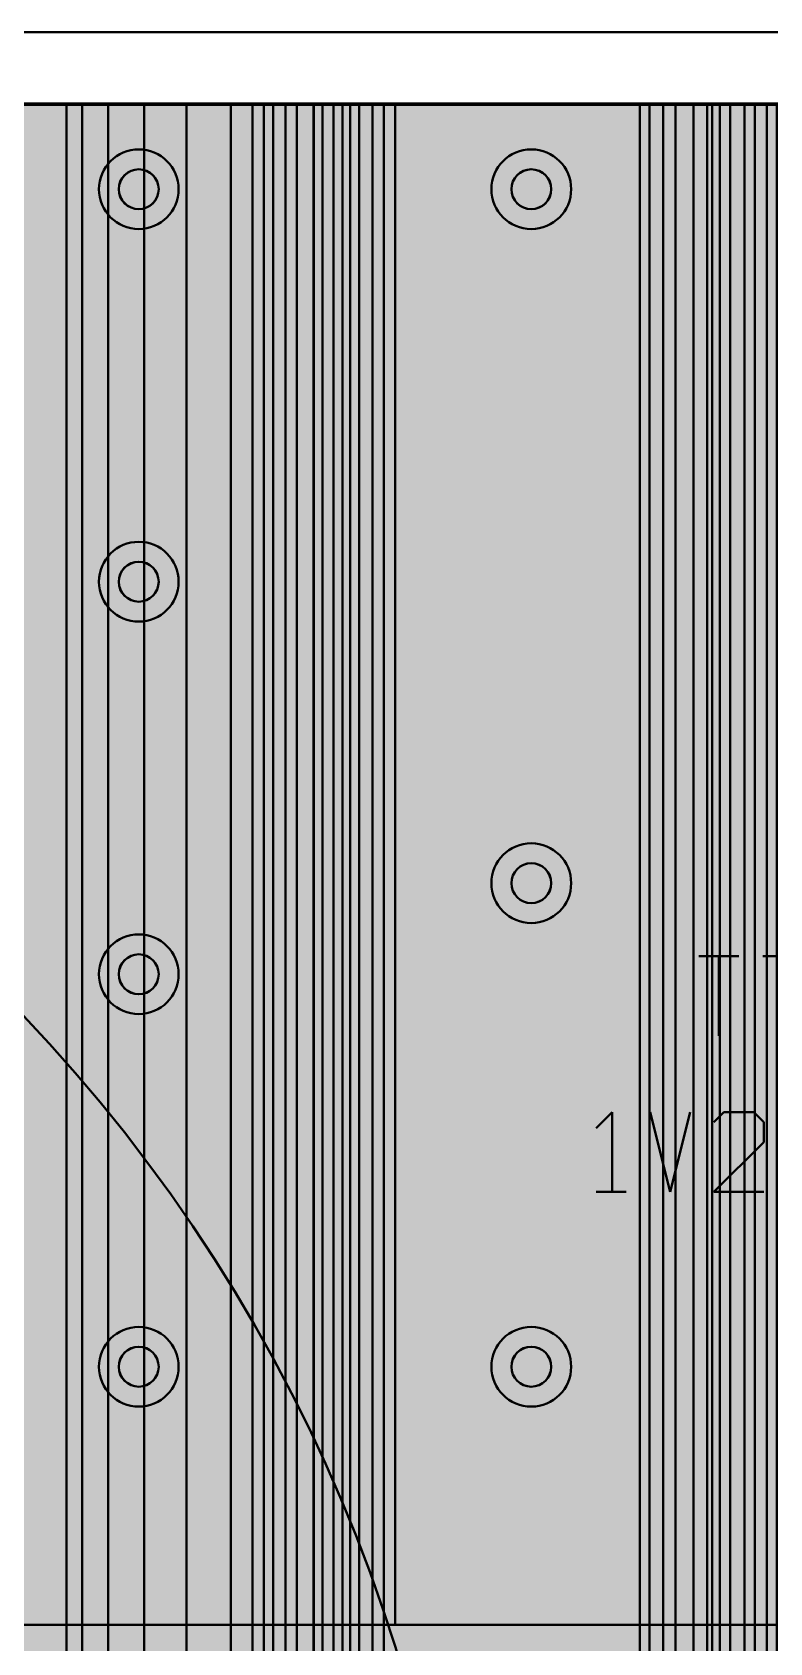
# Model space of a CAD drawing. Header units: millimetres. Extents: x 2 to 110, y 3 to 56.
# Drawn here: x 40.75 to 50.14, y 35.38 to 55.9 of the extents above; entities that cross this region are included whole.
import ezdxf

# ---------------------------------------------------------------- set-up
doc = ezdxf.new("R2010")
doc.units = ezdxf.units.MM
for name, color, linetype in [('bottom_copper', 7, 'Continuous'), ('bottom_silk', 7, 'Continuous'), ('drill_plated', 7, 'Continuous'), ('outline', 7, 'Continuous'), ('top_copper', 7, 'Continuous'), ('top_silk', 7, 'Continuous')]:
    doc.layers.add(name, color=color, linetype=linetype)

# ---------------------------------------------------------------- blocks, each defined once
blk = doc.blocks.new('Block35035')
at = {"layer": 'bottom_copper', "lineweight": 40}
for points in [[(0, 17.27), (-0.131, 17.28), (-0.133, 17.28), (-0.133, 44.748), (0, 44.748), (0, 17.27)], [(0.184, 17.23), (0.028, 17.268), (0, 17.27), (0, 44.748), (0.184, 44.748), (0.184, 17.23)], [(0.313, 17.177), (0.184, 17.23), (0.184, 44.748), (0.313, 44.748), (0.313, 17.177)], [(0.468, 17.085), (0.332, 17.169), (0.313, 17.177), (0.313, 44.748), (0.468, 44.748), (0.468, 17.085)], [(0.596, 16.974), (0.59, 16.982), (0.468, 17.085), (0.468, 44.748), (0.596, 44.748), (0.596, 16.974)]]:
    blk.add_hatch(color=7, dxfattribs=at).paths.add_polyline_path(points, flags=0)
at = {"layer": 'bottom_copper', "color": 7, "lineweight": 40}
for points in [[(0, 17.27), (-0.131, 17.28), (-0.133, 17.28), (-0.133, 44.748), (0, 44.748), (0, 17.27)], [(0.184, 17.23), (0.028, 17.268), (0, 17.27), (0, 44.748), (0.184, 44.748), (0.184, 17.23)], [(0.313, 17.177), (0.184, 17.23), (0.184, 44.748), (0.313, 44.748), (0.313, 17.177)], [(0.468, 17.085), (0.332, 17.169), (0.313, 17.177), (0.313, 44.748), (0.468, 44.748), (0.468, 17.085)], [(0.596, 16.974), (0.59, 16.982), (0.468, 17.085), (0.468, 44.748), (0.596, 44.748), (0.596, 16.974)]]:
    blk.add_lwpolyline(points, close=True, dxfattribs=at)
blk = doc.blocks.new('Block35695')
at = {"layer": 'bottom_copper', "lineweight": 40}
for points in [[(0, 26.767), (-0.11, 26.896), (-0.11, 51.435), (0, 51.435), (0, 26.767)], [(0.137, 26.548), (0.011, 26.753), (0, 26.767), (0, 51.435), (0.137, 51.435), (0.137, 26.548)], [(0.254, 26.283), (0.16, 26.511), (0.137, 26.548), (0.137, 51.435), (0.254, 51.435), (0.254, 26.283)], [(0.351, 25.69), (0.335, 25.973), (0.268, 26.249), (0.254, 26.283), (0.254, 51.435), (0.351, 51.435), (0.351, 25.69)], [(0.467, 14.498), (0.365, 14.561), (0.351, 14.567), (0.351, 51.435), (0.467, 51.435), (0.467, 14.498)], [(0.636, 14.329), (0.558, 14.421), (0.467, 14.498), (0.467, 51.435), (0.636, 51.435), (0.636, 14.329)], [(0.78, 13.88), (0.773, 14), (0.745, 14.116), (0.699, 14.227), (0.636, 14.329), (0.636, 51.435), (0.78, 51.435), (0.78, 13.88)], [(4.041, 0), (0.78, 0), (0.78, 51.435), (4.041, 51.435), (4.041, 0)], [(4.163, 23.429), (4.152, 23.411), (4.091, 23.263), (4.053, 23.107), (4.041, 22.948), (4.041, 51.435), (4.163, 51.435), (4.163, 23.429)], [(4.339, 23.669), (4.235, 23.547), (4.163, 23.429), (4.163, 51.435), (4.339, 51.435), (4.339, 23.669)], [(4.497, 23.795), (4.461, 23.773), (4.339, 23.669), (4.339, 51.435), (4.497, 51.435), (4.497, 23.795)], [(4.724, 23.909), (4.597, 23.856), (4.497, 23.795), (4.497, 51.435), (4.724, 51.435), (4.724, 23.909)], [(4.9, 23.955), (4.745, 23.917), (4.724, 23.909), (4.724, 51.435), (4.9, 51.435), (4.9, 23.955)], [(4.963, 23.96), (4.9, 23.955), (4.9, 51.435), (4.963, 51.435), (4.963, 23.96)], [(5.058, 23.967), (4.963, 23.96), (4.963, 51.435), (5.058, 51.435), (5.058, 23.967)]]:
    blk.add_hatch(color=7, dxfattribs=at).paths.add_polyline_path(points, flags=0)
at = {"layer": 'bottom_copper', "color": 7, "lineweight": 40}
for points in [[(0, 26.767), (-0.11, 26.896), (-0.11, 51.435), (0, 51.435), (0, 26.767)], [(0.137, 26.548), (0.011, 26.753), (0, 26.767), (0, 51.435), (0.137, 51.435), (0.137, 26.548)], [(0.254, 26.283), (0.16, 26.511), (0.137, 26.548), (0.137, 51.435), (0.254, 51.435), (0.254, 26.283)], [(0.351, 25.69), (0.335, 25.973), (0.268, 26.249), (0.254, 26.283), (0.254, 51.435), (0.351, 51.435), (0.351, 25.69)], [(0.467, 14.498), (0.365, 14.561), (0.351, 14.567), (0.351, 51.435), (0.467, 51.435), (0.467, 14.498)], [(0.636, 14.329), (0.558, 14.421), (0.467, 14.498), (0.467, 51.435), (0.636, 51.435), (0.636, 14.329)], [(0.78, 13.88), (0.773, 14), (0.745, 14.116), (0.699, 14.227), (0.636, 14.329), (0.636, 51.435), (0.78, 51.435), (0.78, 13.88)], [(4.041, 0), (0.78, 0), (0.78, 51.435), (4.041, 51.435), (4.041, 0)], [(4.163, 23.429), (4.152, 23.411), (4.091, 23.263), (4.053, 23.107), (4.041, 22.948), (4.041, 51.435), (4.163, 51.435), (4.163, 23.429)], [(4.339, 23.669), (4.235, 23.547), (4.163, 23.429), (4.163, 51.435), (4.339, 51.435), (4.339, 23.669)], [(4.497, 23.795), (4.461, 23.773), (4.339, 23.669), (4.339, 51.435), (4.497, 51.435), (4.497, 23.795)], [(4.724, 23.909), (4.597, 23.856), (4.497, 23.795), (4.497, 51.435), (4.724, 51.435), (4.724, 23.909)], [(4.9, 23.955), (4.745, 23.917), (4.724, 23.909), (4.724, 51.435), (4.9, 51.435), (4.9, 23.955)], [(4.963, 23.96), (4.9, 23.955), (4.9, 51.435), (4.963, 51.435), (4.963, 23.96)], [(5.058, 23.967), (4.963, 23.96), (4.963, 51.435), (5.058, 51.435), (5.058, 23.967)]]:
    blk.add_lwpolyline(points, close=True, dxfattribs=at)
blk = doc.blocks.new('Block36320')
at = {"layer": 'bottom_copper', "lineweight": 40}
for points in [[(2.862, 0), (1.985, 0), (1.985, 51.435), (2.862, 51.435), (2.862, 0)], [(3.059, 26.511), (2.95, 26.249), (2.884, 25.973), (2.862, 25.69), (2.862, 51.435), (3.059, 51.435), (3.059, 26.511)], [(3.392, 26.969), (3.207, 26.753), (3.059, 26.511), (3.059, 51.435), (3.392, 51.435), (3.392, 26.969)], [(3.849, 27.302), (3.607, 27.154), (3.392, 26.969), (3.392, 51.435), (3.849, 51.435), (3.849, 27.302)], [(4.388, 27.477), (4.112, 27.41), (3.849, 27.302), (3.849, 51.435), (4.388, 51.435), (4.388, 27.477)], [(4.954, 27.477), (4.671, 27.499), (4.388, 27.477), (4.388, 51.435), (4.954, 51.435), (4.954, 27.477)], [(5.23, 27.41), (4.954, 27.477), (4.954, 51.435), (5.23, 51.435), (5.23, 27.41)], [(5.376, 27.35), (5.23, 27.41), (5.23, 51.435), (5.376, 51.435), (5.376, 27.35)], [(5.492, 27.302), (5.376, 27.35), (5.376, 51.435), (5.492, 51.435), (5.492, 27.302)], [(5.65, 27.205), (5.492, 27.302), (5.492, 51.435), (5.65, 51.435), (5.65, 27.205)], [(5.794, 27.102), (5.734, 27.154), (5.65, 27.205), (5.65, 51.435), (5.794, 51.435), (5.794, 27.102)], [(6.006, 26.903), (5.95, 26.969), (5.794, 27.102), (5.794, 51.435), (6.006, 51.435), (6.006, 26.903)], [(6.012, 26.896), (6.006, 26.903), (6.006, 51.435), (6.012, 51.435), (6.012, 26.896)]]:
    blk.add_hatch(color=7, dxfattribs=at).paths.add_polyline_path(points, flags=0)
at = {"layer": 'bottom_copper', "color": 7, "lineweight": 40}
for points in [[(2.862, 0), (1.985, 0), (1.985, 51.435), (2.862, 51.435), (2.862, 0)], [(3.059, 26.511), (2.95, 26.249), (2.884, 25.973), (2.862, 25.69), (2.862, 51.435), (3.059, 51.435), (3.059, 26.511)], [(3.392, 26.969), (3.207, 26.753), (3.059, 26.511), (3.059, 51.435), (3.392, 51.435), (3.392, 26.969)], [(3.849, 27.302), (3.607, 27.154), (3.392, 26.969), (3.392, 51.435), (3.849, 51.435), (3.849, 27.302)], [(4.388, 27.477), (4.112, 27.41), (3.849, 27.302), (3.849, 51.435), (4.388, 51.435), (4.388, 27.477)], [(4.954, 27.477), (4.671, 27.499), (4.388, 27.477), (4.388, 51.435), (4.954, 51.435), (4.954, 27.477)], [(5.23, 27.41), (4.954, 27.477), (4.954, 51.435), (5.23, 51.435), (5.23, 27.41)], [(5.376, 27.35), (5.23, 27.41), (5.23, 51.435), (5.376, 51.435), (5.376, 27.35)], [(5.492, 27.302), (5.376, 27.35), (5.376, 51.435), (5.492, 51.435), (5.492, 27.302)], [(5.65, 27.205), (5.492, 27.302), (5.492, 51.435), (5.65, 51.435), (5.65, 27.205)], [(5.794, 27.102), (5.734, 27.154), (5.65, 27.205), (5.65, 51.435), (5.794, 51.435), (5.794, 27.102)], [(6.006, 26.903), (5.95, 26.969), (5.794, 27.102), (5.794, 51.435), (6.006, 51.435), (6.006, 26.903)], [(6.012, 26.896), (6.006, 26.903), (6.006, 51.435), (6.012, 51.435), (6.012, 26.896)]]:
    blk.add_lwpolyline(points, close=True, dxfattribs=at)
blk = doc.blocks.new('Block54361')
at = {"layer": 'top_copper', "lineweight": 40}
for points in [[(4.736, 4.634), (4.678, 4.62), (4.622, 4.597), (4.571, 4.566), (4.526, 4.527), (4.516, 4.516), (0.636, 0.636), (0.636, 3.398), (3.033, 3.398), (3.048, 3.397), (3.107, 3.401), (3.166, 3.415), (3.221, 3.438), (3.272, 3.47), (3.318, 3.509), (3.328, 3.52), (4.445, 4.638), (4.781, 4.638), (4.736, 4.634)], [(0, 3.058), (-0.118, 3.067), (-0.12, 3.067), (-0.12, 3.398), (0, 3.398), (0, 3.058)], [(0.225, 2.985), (0.115, 3.03), (0, 3.058), (0, 3.398), (0.225, 3.398), (0.225, 2.985)], [(0.494, 2.755), (0.416, 2.846), (0.326, 2.923), (0.225, 2.985), (0.225, 3.398), (0.494, 3.398), (0.494, 2.755)], [(0.636, 2.311), (0.629, 2.429), (0.601, 2.545), (0.556, 2.654), (0.494, 2.755), (0.494, 3.398), (0.636, 3.398), (0.636, 2.311)], [(0.636, 0.636), (0.494, 0.494), (0.494, 1.866), (0.556, 1.967), (0.601, 2.077), (0.629, 2.193), (0.636, 2.311), (0.636, 0.636)], [(0.494, 0.494), (0.225, 0.225), (0.225, 1.637), (0.326, 1.699), (0.416, 1.776), (0.494, 1.866), (0.494, 0.494)], [(0, 0), (-0.12, -0.12), (-0.12, 1.555), (-0.118, 1.555), (0, 1.564), (0, 0)], [(0.225, 0.225), (0, 0), (0, 1.564), (0.115, 1.592), (0.225, 1.637), (0.225, 0.225)]]:
    blk.add_hatch(color=7, dxfattribs=at).paths.add_polyline_path(points, flags=0)
at = {"layer": 'top_copper', "color": 7, "lineweight": 40}
for points in [[(4.736, 4.634), (4.678, 4.62), (4.622, 4.597), (4.571, 4.566), (4.526, 4.527), (4.516, 4.516), (0.636, 0.636), (0.636, 3.398), (3.033, 3.398), (3.048, 3.397), (3.107, 3.401), (3.166, 3.415), (3.221, 3.438), (3.272, 3.47), (3.318, 3.509), (3.328, 3.52), (4.445, 4.638), (4.781, 4.638), (4.736, 4.634)], [(0, 3.058), (-0.118, 3.067), (-0.12, 3.067), (-0.12, 3.398), (0, 3.398), (0, 3.058)], [(0.225, 2.985), (0.115, 3.03), (0, 3.058), (0, 3.398), (0.225, 3.398), (0.225, 2.985)], [(0.494, 2.755), (0.416, 2.846), (0.326, 2.923), (0.225, 2.985), (0.225, 3.398), (0.494, 3.398), (0.494, 2.755)], [(0.636, 2.311), (0.629, 2.429), (0.601, 2.545), (0.556, 2.654), (0.494, 2.755), (0.494, 3.398), (0.636, 3.398), (0.636, 2.311)], [(0.636, 0.636), (0.494, 0.494), (0.494, 1.866), (0.556, 1.967), (0.601, 2.077), (0.629, 2.193), (0.636, 2.311), (0.636, 0.636)], [(0.494, 0.494), (0.225, 0.225), (0.225, 1.637), (0.326, 1.699), (0.416, 1.776), (0.494, 1.866), (0.494, 0.494)], [(0, 0), (-0.12, -0.12), (-0.12, 1.555), (-0.118, 1.555), (0, 1.564), (0, 0)], [(0.225, 0.225), (0, 0), (0, 1.564), (0.115, 1.592), (0.225, 1.637), (0.225, 0.225)]]:
    blk.add_lwpolyline(points, close=True, dxfattribs=at)
blk = doc.blocks.new('Block116614')
at = {"layer": 'top_copper', "lineweight": 40}
for points in [[(0, 0), (-4.862, 0), (-4.862, 19.38), (0, 19.38), (0, 0)], [(0.453, 7.109), (0.082, 6.739), (0.075, 6.732), (0.049, 6.702), (0.028, 6.668), (0.013, 6.631), (0.003, 6.592), (0, 6.552), (0, 19.38), (0.453, 19.38), (0.453, 7.109)], [(0.791, 7.409), (0.754, 7.394), (0.72, 7.373), (0.69, 7.347), (0.683, 7.34), (0.453, 7.109), (0.453, 19.38), (0.791, 19.38), (0.791, 7.409)], [(1.571, 7.421), (0.88, 7.421), (0.87, 7.422), (0.83, 7.419), (0.791, 7.409), (0.791, 19.38), (1.571, 19.38), (1.571, 7.421)], [(1.594, 7.421), (1.571, 7.421), (1.571, 19.38), (1.594, 19.38), (1.594, 7.421)], [(1.73, 8.982), (1.705, 8.942), (1.644, 8.794), (1.606, 8.638), (1.594, 8.479), (1.594, 19.38), (1.73, 19.38), (1.73, 8.982)], [(1.851, 9.151), (1.788, 9.078), (1.73, 8.983), (1.73, 19.38), (1.851, 19.38), (1.851, 9.151)], [(2.014, 9.303), (1.892, 9.2), (1.851, 9.151), (1.851, 19.38), (2.014, 19.38), (2.014, 9.303)], [(2.298, 9.448), (2.15, 9.387), (2.014, 9.303), (2.014, 19.38), (2.298, 19.38), (2.298, 9.448)], [(2.561, 9.494), (2.453, 9.486), (2.298, 9.448), (2.298, 19.38), (2.561, 19.38), (2.561, 9.494)], [(2.772, 9.486), (2.613, 9.498), (2.561, 9.494), (2.561, 19.38), (2.772, 19.38), (2.772, 9.486)], [(2.928, 9.448), (2.772, 9.486), (2.772, 19.38), (2.928, 19.38), (2.928, 9.448)], [(3.097, 9.374), (3.076, 9.387), (2.928, 9.448), (2.928, 19.38), (3.097, 19.38), (3.097, 9.374)], [(1.73, 7.421), (1.594, 7.421), (1.594, 8.479), (1.606, 8.32), (1.644, 8.164), (1.705, 8.016), (1.73, 7.976), (1.73, 7.421)], [(1.851, 7.396), (1.819, 7.409), (1.78, 7.419), (1.74, 7.422), (1.73, 7.421), (1.73, 7.976), (1.788, 7.88), (1.851, 7.807), (1.851, 7.396)], [(2.014, 7.252), (1.926, 7.34), (1.92, 7.347), (1.89, 7.373), (1.855, 7.394), (1.851, 7.396), (1.851, 7.807), (1.892, 7.758), (2.014, 7.654), (2.014, 7.252)], [(2.298, 6.968), (2.014, 7.252), (2.014, 7.654), (2.15, 7.571), (2.298, 7.51), (2.298, 6.968)], [(2.561, 6.702), (2.535, 6.732), (2.527, 6.739), (2.298, 6.968), (2.298, 7.51), (2.453, 7.472), (2.561, 7.464), (2.561, 6.702)], [(2.772, 6.688), (2.569, 6.688), (2.561, 6.702), (2.561, 7.464), (2.613, 7.46), (2.772, 7.472), (2.772, 6.688)], [(2.928, 6.688), (2.772, 6.688), (2.772, 7.472), (2.804, 7.48), (2.928, 7.356), (2.928, 6.688)], [(3.09, 6.688), (2.928, 6.688), (2.928, 7.356), (3.09, 7.193), (3.09, 6.688)], [(3.091, 7.022), (3.09, 7.012), (3.09, 7.193), (3.091, 7.193), (3.091, 7.022)], [(3.093, 6.688), (3.09, 6.688), (3.09, 7.012), (3.093, 6.972), (3.093, 6.688)], [(3.097, 6.688), (3.093, 6.688), (3.093, 6.972), (3.097, 6.959), (3.097, 6.688)], [(0.001, 5.692), (0, 5.682), (0, 6.552), (0.001, 6.542), (0.001, 5.692)], [(0.453, 0), (0, 0), (0, 5.682), (0.003, 5.642), (0.013, 5.603), (0.028, 5.566), (0.049, 5.532), (0.075, 5.502), (0.082, 5.495), (0.453, 5.125), (0.453, 0)], [(2.772, 1.24), (2.561, 1.24), (2.561, 5.532), (2.569, 5.545), (2.772, 5.545), (2.772, 1.24)], [(2.928, 1.24), (2.772, 1.24), (2.772, 5.545), (2.928, 5.545), (2.928, 1.24)], [(3.097, 1.24), (2.928, 1.24), (2.928, 5.545), (3.097, 5.545), (3.097, 1.24)], [(2.561, 1.24), (2.298, 1.24), (2.298, 5.266), (2.527, 5.495), (2.535, 5.502), (2.561, 5.532), (2.561, 1.24)], [(2.298, 1.24), (2.014, 1.24), (2.014, 4.982), (2.298, 5.266), (2.298, 1.24)], [(0.791, 0.338), (0.453, 0), (0.453, 5.125), (0.683, 4.894), (0.69, 4.887), (0.72, 4.861), (0.754, 4.84), (0.791, 4.825), (0.791, 0.338)], [(2.014, 1.24), (1.866, 1.24), (1.851, 1.241), (1.851, 4.838), (1.855, 4.84), (1.89, 4.861), (1.92, 4.887), (1.926, 4.894), (2.014, 4.982), (2.014, 1.24)], [(1.571, 1.118), (0.791, 0.338), (0.791, 4.825), (0.83, 4.815), (0.87, 4.812), (0.88, 4.813), (1.571, 4.813), (1.571, 1.118)], [(1.705, 1.211), (1.677, 1.2), (1.626, 1.168), (1.581, 1.129), (1.571, 1.118), (1.571, 4.813), (1.705, 4.813), (1.705, 1.211)], [(1.851, 1.241), (1.791, 1.236), (1.733, 1.222), (1.705, 1.211), (1.705, 4.813), (1.73, 4.813), (1.74, 4.812), (1.78, 4.815), (1.819, 4.825), (1.851, 4.838), (1.851, 1.241)]]:
    blk.add_hatch(color=7, dxfattribs=at).paths.add_polyline_path(points, flags=0)
at = {"layer": 'top_copper', "color": 7, "lineweight": 40}
for points in [[(0, 0), (-4.862, 0), (-4.862, 19.38), (0, 19.38), (0, 0)], [(0.453, 7.109), (0.082, 6.739), (0.075, 6.732), (0.049, 6.702), (0.028, 6.668), (0.013, 6.631), (0.003, 6.592), (0, 6.552), (0, 19.38), (0.453, 19.38), (0.453, 7.109)], [(0.791, 7.409), (0.754, 7.394), (0.72, 7.373), (0.69, 7.347), (0.683, 7.34), (0.453, 7.109), (0.453, 19.38), (0.791, 19.38), (0.791, 7.409)], [(1.571, 7.421), (0.88, 7.421), (0.87, 7.422), (0.83, 7.419), (0.791, 7.409), (0.791, 19.38), (1.571, 19.38), (1.571, 7.421)], [(1.594, 7.421), (1.571, 7.421), (1.571, 19.38), (1.594, 19.38), (1.594, 7.421)], [(1.73, 8.982), (1.705, 8.942), (1.644, 8.794), (1.606, 8.638), (1.594, 8.479), (1.594, 19.38), (1.73, 19.38), (1.73, 8.982)], [(1.851, 9.151), (1.788, 9.078), (1.73, 8.983), (1.73, 19.38), (1.851, 19.38), (1.851, 9.151)], [(2.014, 9.303), (1.892, 9.2), (1.851, 9.151), (1.851, 19.38), (2.014, 19.38), (2.014, 9.303)], [(2.298, 9.448), (2.15, 9.387), (2.014, 9.303), (2.014, 19.38), (2.298, 19.38), (2.298, 9.448)], [(2.561, 9.494), (2.453, 9.486), (2.298, 9.448), (2.298, 19.38), (2.561, 19.38), (2.561, 9.494)], [(2.772, 9.486), (2.613, 9.498), (2.561, 9.494), (2.561, 19.38), (2.772, 19.38), (2.772, 9.486)], [(2.928, 9.448), (2.772, 9.486), (2.772, 19.38), (2.928, 19.38), (2.928, 9.448)], [(3.097, 9.374), (3.076, 9.387), (2.928, 9.448), (2.928, 19.38), (3.097, 19.38), (3.097, 9.374)], [(1.73, 7.421), (1.594, 7.421), (1.594, 8.479), (1.606, 8.32), (1.644, 8.164), (1.705, 8.016), (1.73, 7.976), (1.73, 7.421)], [(1.851, 7.396), (1.819, 7.409), (1.78, 7.419), (1.74, 7.422), (1.73, 7.421), (1.73, 7.976), (1.788, 7.88), (1.851, 7.807), (1.851, 7.396)], [(2.014, 7.252), (1.926, 7.34), (1.92, 7.347), (1.89, 7.373), (1.855, 7.394), (1.851, 7.396), (1.851, 7.807), (1.892, 7.758), (2.014, 7.654), (2.014, 7.252)], [(2.298, 6.968), (2.014, 7.252), (2.014, 7.654), (2.15, 7.571), (2.298, 7.51), (2.298, 6.968)], [(2.561, 6.702), (2.535, 6.732), (2.527, 6.739), (2.298, 6.968), (2.298, 7.51), (2.453, 7.472), (2.561, 7.464), (2.561, 6.702)], [(2.772, 6.688), (2.569, 6.688), (2.561, 6.702), (2.561, 7.464), (2.613, 7.46), (2.772, 7.472), (2.772, 6.688)], [(2.928, 6.688), (2.772, 6.688), (2.772, 7.472), (2.804, 7.48), (2.928, 7.356), (2.928, 6.688)], [(3.09, 6.688), (2.928, 6.688), (2.928, 7.356), (3.09, 7.193), (3.09, 6.688)], [(3.091, 7.022), (3.09, 7.012), (3.09, 7.193), (3.091, 7.193), (3.091, 7.022)], [(3.093, 6.688), (3.09, 6.688), (3.09, 7.012), (3.093, 6.972), (3.093, 6.688)], [(3.097, 6.688), (3.093, 6.688), (3.093, 6.972), (3.097, 6.959), (3.097, 6.688)], [(0.001, 5.692), (0, 5.682), (0, 6.552), (0.001, 6.542), (0.001, 5.692)], [(0.453, 0), (0, 0), (0, 5.682), (0.003, 5.642), (0.013, 5.603), (0.028, 5.566), (0.049, 5.532), (0.075, 5.502), (0.082, 5.495), (0.453, 5.125), (0.453, 0)], [(2.772, 1.24), (2.561, 1.24), (2.561, 5.532), (2.569, 5.545), (2.772, 5.545), (2.772, 1.24)], [(2.928, 1.24), (2.772, 1.24), (2.772, 5.545), (2.928, 5.545), (2.928, 1.24)], [(3.097, 1.24), (2.928, 1.24), (2.928, 5.545), (3.097, 5.545), (3.097, 1.24)], [(2.561, 1.24), (2.298, 1.24), (2.298, 5.266), (2.527, 5.495), (2.535, 5.502), (2.561, 5.532), (2.561, 1.24)], [(2.298, 1.24), (2.014, 1.24), (2.014, 4.982), (2.298, 5.266), (2.298, 1.24)], [(0.791, 0.338), (0.453, 0), (0.453, 5.125), (0.683, 4.894), (0.69, 4.887), (0.72, 4.861), (0.754, 4.84), (0.791, 4.825), (0.791, 0.338)], [(2.014, 1.24), (1.866, 1.24), (1.851, 1.241), (1.851, 4.838), (1.855, 4.84), (1.89, 4.861), (1.92, 4.887), (1.926, 4.894), (2.014, 4.982), (2.014, 1.24)], [(1.571, 1.118), (0.791, 0.338), (0.791, 4.825), (0.83, 4.815), (0.87, 4.812), (0.88, 4.813), (1.571, 4.813), (1.571, 1.118)], [(1.705, 1.211), (1.677, 1.2), (1.626, 1.168), (1.581, 1.129), (1.571, 1.118), (1.571, 4.813), (1.705, 4.813), (1.705, 1.211)], [(1.851, 1.241), (1.791, 1.236), (1.733, 1.222), (1.705, 1.211), (1.705, 4.813), (1.73, 4.813), (1.74, 4.812), (1.78, 4.815), (1.819, 4.825), (1.851, 4.838), (1.851, 1.241)]]:
    blk.add_lwpolyline(points, close=True, dxfattribs=at)
blk = doc.blocks.new('Block117645')
at = {"layer": 'top_copper', "lineweight": 40}
for points in [[(0, 8.1112), (-0.3694, 8.1403), (-0.373, 8.14), (-0.373, 19.38), (0, 19.38), (0, 8.1112)], [(0.7026, 7.8829), (0.3603, 8.0247), (0, 8.1112), (0, 19.38), (0.7026, 19.38), (0.7026, 7.8829)], [(1.3003, 7.4487), (1.0185, 7.6893), (0.7026, 7.8829), (0.7026, 19.38), (1.3003, 19.38), (1.3003, 7.4487)], [(1.7345, 6.851), (1.5409, 7.1669), (1.3003, 7.4487), (1.3003, 19.38), (1.7345, 19.38), (1.7345, 6.851)], [(1.9846, 5.779), (1.9628, 6.1484), (1.8763, 6.5087), (1.7345, 6.851), (1.7345, 19.38), (1.9846, 19.38), (1.9846, 5.779)], [(7.0481, 0), (1.9846, 0), (1.9846, 19.38), (7.0481, 19.38), (7.0481, 0)], [(1.9846, 0), (1.7345, 0), (1.7345, 4.707), (1.8763, 5.0493), (1.9628, 5.4096), (1.9846, 5.779), (1.9846, 0)], [(1.7345, 0), (1.3003, 0), (1.3003, 4.1093), (1.5409, 4.3911), (1.7345, 4.707), (1.7345, 0)], [(1.3003, 0), (0.7026, 0), (0.7026, 3.6751), (1.0185, 3.8687), (1.3003, 4.1093), (1.3003, 0)], [(0.7026, 0), (0, 0), (0, 3.4468), (0.3603, 3.5333), (0.7026, 3.6751), (0.7026, 0)], [(0, 0), (-0.373, 0), (-0.373, 3.418), (-0.3694, 3.4177), (0, 3.4468), (0, 0)]]:
    blk.add_hatch(color=7, dxfattribs=at).paths.add_polyline_path(points, flags=0)
at = {"layer": 'top_copper', "color": 7, "lineweight": 40}
for points in [[(0, 8.1112), (-0.3694, 8.1403), (-0.373, 8.14), (-0.373, 19.38), (0, 19.38), (0, 8.1112)], [(0.7026, 7.8829), (0.3603, 8.0247), (0, 8.1112), (0, 19.38), (0.7026, 19.38), (0.7026, 7.8829)], [(1.3003, 7.4487), (1.0185, 7.6893), (0.7026, 7.8829), (0.7026, 19.38), (1.3003, 19.38), (1.3003, 7.4487)], [(1.7345, 6.851), (1.5409, 7.1669), (1.3003, 7.4487), (1.3003, 19.38), (1.7345, 19.38), (1.7345, 6.851)], [(1.9846, 5.779), (1.9628, 6.1484), (1.8763, 6.5087), (1.7345, 6.851), (1.7345, 19.38), (1.9846, 19.38), (1.9846, 5.779)], [(7.0481, 0), (1.9846, 0), (1.9846, 19.38), (7.0481, 19.38), (7.0481, 0)], [(1.9846, 0), (1.7345, 0), (1.7345, 4.707), (1.8763, 5.0493), (1.9628, 5.4096), (1.9846, 5.779), (1.9846, 0)], [(1.7345, 0), (1.3003, 0), (1.3003, 4.1093), (1.5409, 4.3911), (1.7345, 4.707), (1.7345, 0)], [(1.3003, 0), (0.7026, 0), (0.7026, 3.6751), (1.0185, 3.8687), (1.3003, 4.1093), (1.3003, 0)], [(0.7026, 0), (0, 0), (0, 3.4468), (0.3603, 3.5333), (0.7026, 3.6751), (0.7026, 0)], [(0, 0), (-0.373, 0), (-0.373, 3.418), (-0.3694, 3.4177), (0, 3.4468), (0, 0)]]:
    blk.add_lwpolyline(points, close=True, dxfattribs=at)

msp = doc.modelspace()

# ---------------------------------------------------------------- hatches: boundary and pattern name
at = {"layer": 'bottom_copper', "lineweight": 40}
for points in [[(42.353, 53.848), (42.339, 53.801), (42.315, 53.757), (42.284, 53.718), (42.245, 53.687), (42.201, 53.663), (42.154, 53.649), (42.104, 53.644), (42.054, 53.649), (42.007, 53.663), (41.963, 53.687), (41.924, 53.718), (41.893, 53.757), (41.869, 53.801), (41.855, 53.848), (41.85, 53.898), (41.855, 53.948), (41.869, 53.995), (41.893, 54.039), (41.924, 54.078), (41.963, 54.109), (42.007, 54.133), (42.054, 54.147), (42.104, 54.152), (42.154, 54.147), (42.201, 54.133), (42.245, 54.109), (42.284, 54.078), (42.315, 54.039), (42.339, 53.995), (42.353, 53.948), (42.358, 53.898), (42.353, 53.848)], [(47.353, 53.848), (47.339, 53.801), (47.315, 53.757), (47.284, 53.718), (47.245, 53.687), (47.201, 53.663), (47.153, 53.649), (47.104, 53.644), (47.054, 53.649), (47.007, 53.663), (46.963, 53.687), (46.924, 53.718), (46.893, 53.757), (46.869, 53.801), (46.855, 53.848), (46.85, 53.898), (46.855, 53.948), (46.869, 53.995), (46.893, 54.039), (46.924, 54.078), (46.963, 54.109), (47.007, 54.133), (47.054, 54.147), (47.104, 54.152), (47.153, 54.147), (47.201, 54.133), (47.245, 54.109), (47.284, 54.078), (47.315, 54.039), (47.339, 53.995), (47.353, 53.948), (47.358, 53.898), (47.353, 53.848)], [(42.353, 48.848), (42.339, 48.801), (42.315, 48.757), (42.284, 48.718), (42.245, 48.687), (42.201, 48.663), (42.154, 48.649), (42.104, 48.644), (42.054, 48.649), (42.007, 48.663), (41.963, 48.687), (41.924, 48.718), (41.893, 48.757), (41.869, 48.801), (41.855, 48.848), (41.85, 48.898), (41.855, 48.948), (41.869, 48.995), (41.893, 49.039), (41.924, 49.078), (41.963, 49.109), (42.007, 49.133), (42.054, 49.147), (42.104, 49.152), (42.154, 49.147), (42.201, 49.133), (42.245, 49.109), (42.284, 49.078), (42.315, 49.039), (42.339, 48.995), (42.353, 48.948), (42.358, 48.898), (42.353, 48.848)], [(47.353, 45.008), (47.339, 44.961), (47.315, 44.917), (47.284, 44.878), (47.245, 44.847), (47.201, 44.823), (47.153, 44.809), (47.104, 44.804), (47.054, 44.809), (47.007, 44.823), (46.963, 44.847), (46.924, 44.878), (46.893, 44.917), (46.869, 44.961), (46.855, 45.008), (46.85, 45.058), (46.855, 45.108), (46.869, 45.155), (46.893, 45.199), (46.924, 45.238), (46.963, 45.269), (47.007, 45.293), (47.054, 45.307), (47.104, 45.312), (47.153, 45.307), (47.201, 45.293), (47.245, 45.269), (47.284, 45.238), (47.315, 45.199), (47.339, 45.155), (47.353, 45.108), (47.358, 45.058), (47.353, 45.008)], [(42.353, 43.848), (42.339, 43.801), (42.315, 43.757), (42.284, 43.718), (42.245, 43.687), (42.201, 43.663), (42.154, 43.649), (42.104, 43.644), (42.054, 43.649), (42.007, 43.663), (41.963, 43.687), (41.924, 43.718), (41.893, 43.757), (41.869, 43.801), (41.855, 43.848), (41.85, 43.898), (41.855, 43.948), (41.869, 43.995), (41.893, 44.039), (41.924, 44.078), (41.963, 44.109), (42.007, 44.133), (42.054, 44.147), (42.104, 44.152), (42.154, 44.147), (42.201, 44.133), (42.245, 44.109), (42.284, 44.078), (42.315, 44.039), (42.339, 43.995), (42.353, 43.948), (42.358, 43.898), (42.353, 43.848)], [(42.353, 38.848), (42.339, 38.801), (42.315, 38.757), (42.284, 38.718), (42.245, 38.687), (42.201, 38.663), (42.154, 38.649), (42.104, 38.644), (42.054, 38.649), (42.007, 38.663), (41.963, 38.687), (41.924, 38.718), (41.893, 38.757), (41.869, 38.801), (41.855, 38.848), (41.85, 38.898), (41.855, 38.948), (41.869, 38.995), (41.893, 39.039), (41.924, 39.078), (41.963, 39.109), (42.007, 39.133), (42.054, 39.147), (42.104, 39.152), (42.154, 39.147), (42.201, 39.133), (42.245, 39.109), (42.284, 39.078), (42.315, 39.039), (42.339, 38.995), (42.353, 38.948), (42.358, 38.898), (42.353, 38.848)], [(47.353, 38.848), (47.339, 38.801), (47.315, 38.757), (47.284, 38.718), (47.245, 38.687), (47.201, 38.663), (47.153, 38.649), (47.104, 38.644), (47.054, 38.649), (47.007, 38.663), (46.963, 38.687), (46.924, 38.718), (46.893, 38.757), (46.869, 38.801), (46.855, 38.848), (46.85, 38.898), (46.855, 38.948), (46.869, 38.995), (46.893, 39.039), (46.924, 39.078), (46.963, 39.109), (47.007, 39.133), (47.054, 39.147), (47.104, 39.152), (47.153, 39.147), (47.201, 39.133), (47.245, 39.109), (47.284, 39.078), (47.315, 39.039), (47.339, 38.995), (47.353, 38.948), (47.358, 38.898), (47.353, 38.848)]]:
    msp.add_hatch(color=7, dxfattribs=at).paths.add_polyline_path(points, flags=0)
at = {"layer": 'drill_plated', "lineweight": 40}
for points in [[(42.353, 53.848), (42.339, 53.801), (42.315, 53.757), (42.284, 53.718), (42.245, 53.687), (42.201, 53.663), (42.154, 53.649), (42.104, 53.644), (42.054, 53.649), (42.007, 53.663), (41.963, 53.687), (41.924, 53.718), (41.893, 53.757), (41.869, 53.801), (41.855, 53.848), (41.85, 53.898), (41.855, 53.948), (41.869, 53.995), (41.893, 54.039), (41.924, 54.078), (41.963, 54.109), (42.007, 54.133), (42.054, 54.147), (42.104, 54.152), (42.154, 54.147), (42.201, 54.133), (42.245, 54.109), (42.284, 54.078), (42.315, 54.039), (42.339, 53.995), (42.353, 53.948), (42.358, 53.898), (42.353, 53.848)], [(47.353, 53.848), (47.339, 53.801), (47.315, 53.757), (47.284, 53.718), (47.245, 53.687), (47.201, 53.663), (47.153, 53.649), (47.104, 53.644), (47.054, 53.649), (47.007, 53.663), (46.963, 53.687), (46.924, 53.718), (46.893, 53.757), (46.869, 53.801), (46.855, 53.848), (46.85, 53.898), (46.855, 53.948), (46.869, 53.995), (46.893, 54.039), (46.924, 54.078), (46.963, 54.109), (47.007, 54.133), (47.054, 54.147), (47.104, 54.152), (47.153, 54.147), (47.201, 54.133), (47.245, 54.109), (47.284, 54.078), (47.315, 54.039), (47.339, 53.995), (47.353, 53.948), (47.358, 53.898), (47.353, 53.848)], [(42.353, 48.848), (42.339, 48.801), (42.315, 48.757), (42.284, 48.718), (42.245, 48.687), (42.201, 48.663), (42.154, 48.649), (42.104, 48.644), (42.054, 48.649), (42.007, 48.663), (41.963, 48.687), (41.924, 48.718), (41.893, 48.757), (41.869, 48.801), (41.855, 48.848), (41.85, 48.898), (41.855, 48.948), (41.869, 48.995), (41.893, 49.039), (41.924, 49.078), (41.963, 49.109), (42.007, 49.133), (42.054, 49.147), (42.104, 49.152), (42.154, 49.147), (42.201, 49.133), (42.245, 49.109), (42.284, 49.078), (42.315, 49.039), (42.339, 48.995), (42.353, 48.948), (42.358, 48.898), (42.353, 48.848)], [(47.353, 45.008), (47.339, 44.961), (47.315, 44.917), (47.284, 44.878), (47.245, 44.847), (47.201, 44.823), (47.153, 44.809), (47.104, 44.804), (47.054, 44.809), (47.007, 44.823), (46.963, 44.847), (46.924, 44.878), (46.893, 44.917), (46.869, 44.961), (46.855, 45.008), (46.85, 45.058), (46.855, 45.108), (46.869, 45.155), (46.893, 45.199), (46.924, 45.238), (46.963, 45.269), (47.007, 45.293), (47.054, 45.307), (47.104, 45.312), (47.153, 45.307), (47.201, 45.293), (47.245, 45.269), (47.284, 45.238), (47.315, 45.199), (47.339, 45.155), (47.353, 45.108), (47.358, 45.058), (47.353, 45.008)], [(42.353, 43.848), (42.339, 43.801), (42.315, 43.757), (42.284, 43.718), (42.245, 43.687), (42.201, 43.663), (42.154, 43.649), (42.104, 43.644), (42.054, 43.649), (42.007, 43.663), (41.963, 43.687), (41.924, 43.718), (41.893, 43.757), (41.869, 43.801), (41.855, 43.848), (41.85, 43.898), (41.855, 43.948), (41.869, 43.995), (41.893, 44.039), (41.924, 44.078), (41.963, 44.109), (42.007, 44.133), (42.054, 44.147), (42.104, 44.152), (42.154, 44.147), (42.201, 44.133), (42.245, 44.109), (42.284, 44.078), (42.315, 44.039), (42.339, 43.995), (42.353, 43.948), (42.358, 43.898), (42.353, 43.848)], [(42.353, 38.848), (42.339, 38.801), (42.315, 38.757), (42.284, 38.718), (42.245, 38.687), (42.201, 38.663), (42.154, 38.649), (42.104, 38.644), (42.054, 38.649), (42.007, 38.663), (41.963, 38.687), (41.924, 38.718), (41.893, 38.757), (41.869, 38.801), (41.855, 38.848), (41.85, 38.898), (41.855, 38.948), (41.869, 38.995), (41.893, 39.039), (41.924, 39.078), (41.963, 39.109), (42.007, 39.133), (42.054, 39.147), (42.104, 39.152), (42.154, 39.147), (42.201, 39.133), (42.245, 39.109), (42.284, 39.078), (42.315, 39.039), (42.339, 38.995), (42.353, 38.948), (42.358, 38.898), (42.353, 38.848)], [(47.353, 38.848), (47.339, 38.801), (47.315, 38.757), (47.284, 38.718), (47.245, 38.687), (47.201, 38.663), (47.153, 38.649), (47.104, 38.644), (47.054, 38.649), (47.007, 38.663), (46.963, 38.687), (46.924, 38.718), (46.893, 38.757), (46.869, 38.801), (46.855, 38.848), (46.85, 38.898), (46.855, 38.948), (46.869, 38.995), (46.893, 39.039), (46.924, 39.078), (46.963, 39.109), (47.007, 39.133), (47.054, 39.147), (47.104, 39.152), (47.153, 39.147), (47.201, 39.133), (47.245, 39.109), (47.284, 39.078), (47.315, 39.039), (47.339, 38.995), (47.353, 38.948), (47.358, 38.898), (47.353, 38.848)]]:
    msp.add_hatch(color=7, dxfattribs=at).paths.add_polyline_path(points, flags=0)
at = {"layer": 'top_copper', "lineweight": 40}
for points in [[(42.353, 53.848), (42.339, 53.801), (42.315, 53.757), (42.284, 53.718), (42.245, 53.687), (42.201, 53.663), (42.154, 53.649), (42.104, 53.644), (42.054, 53.649), (42.007, 53.663), (41.963, 53.687), (41.924, 53.718), (41.893, 53.757), (41.869, 53.801), (41.855, 53.848), (41.85, 53.898), (41.855, 53.948), (41.869, 53.995), (41.893, 54.039), (41.924, 54.078), (41.963, 54.109), (42.007, 54.133), (42.054, 54.147), (42.104, 54.152), (42.154, 54.147), (42.201, 54.133), (42.245, 54.109), (42.284, 54.078), (42.315, 54.039), (42.339, 53.995), (42.353, 53.948), (42.358, 53.898), (42.353, 53.848)], [(47.353, 53.848), (47.339, 53.801), (47.315, 53.757), (47.284, 53.718), (47.245, 53.687), (47.201, 53.663), (47.153, 53.649), (47.104, 53.644), (47.054, 53.649), (47.007, 53.663), (46.963, 53.687), (46.924, 53.718), (46.893, 53.757), (46.869, 53.801), (46.855, 53.848), (46.85, 53.898), (46.855, 53.948), (46.869, 53.995), (46.893, 54.039), (46.924, 54.078), (46.963, 54.109), (47.007, 54.133), (47.054, 54.147), (47.104, 54.152), (47.153, 54.147), (47.201, 54.133), (47.245, 54.109), (47.284, 54.078), (47.315, 54.039), (47.339, 53.995), (47.353, 53.948), (47.358, 53.898), (47.353, 53.848)], [(42.353, 48.848), (42.339, 48.801), (42.315, 48.757), (42.284, 48.718), (42.245, 48.687), (42.201, 48.663), (42.154, 48.649), (42.104, 48.644), (42.054, 48.649), (42.007, 48.663), (41.963, 48.687), (41.924, 48.718), (41.893, 48.757), (41.869, 48.801), (41.855, 48.848), (41.85, 48.898), (41.855, 48.948), (41.869, 48.995), (41.893, 49.039), (41.924, 49.078), (41.963, 49.109), (42.007, 49.133), (42.054, 49.147), (42.104, 49.152), (42.154, 49.147), (42.201, 49.133), (42.245, 49.109), (42.284, 49.078), (42.315, 49.039), (42.339, 48.995), (42.353, 48.948), (42.358, 48.898), (42.353, 48.848)], [(47.353, 45.008), (47.339, 44.961), (47.315, 44.917), (47.284, 44.878), (47.245, 44.847), (47.201, 44.823), (47.153, 44.809), (47.104, 44.804), (47.054, 44.809), (47.007, 44.823), (46.963, 44.847), (46.924, 44.878), (46.893, 44.917), (46.869, 44.961), (46.855, 45.008), (46.85, 45.058), (46.855, 45.108), (46.869, 45.155), (46.893, 45.199), (46.924, 45.238), (46.963, 45.269), (47.007, 45.293), (47.054, 45.307), (47.104, 45.312), (47.153, 45.307), (47.201, 45.293), (47.245, 45.269), (47.284, 45.238), (47.315, 45.199), (47.339, 45.155), (47.353, 45.108), (47.358, 45.058), (47.353, 45.008)], [(42.353, 43.848), (42.339, 43.801), (42.315, 43.757), (42.284, 43.718), (42.245, 43.687), (42.201, 43.663), (42.154, 43.649), (42.104, 43.644), (42.054, 43.649), (42.007, 43.663), (41.963, 43.687), (41.924, 43.718), (41.893, 43.757), (41.869, 43.801), (41.855, 43.848), (41.85, 43.898), (41.855, 43.948), (41.869, 43.995), (41.893, 44.039), (41.924, 44.078), (41.963, 44.109), (42.007, 44.133), (42.054, 44.147), (42.104, 44.152), (42.154, 44.147), (42.201, 44.133), (42.245, 44.109), (42.284, 44.078), (42.315, 44.039), (42.339, 43.995), (42.353, 43.948), (42.358, 43.898), (42.353, 43.848)], [(42.353, 38.848), (42.339, 38.801), (42.315, 38.757), (42.284, 38.718), (42.245, 38.687), (42.201, 38.663), (42.154, 38.649), (42.104, 38.644), (42.054, 38.649), (42.007, 38.663), (41.963, 38.687), (41.924, 38.718), (41.893, 38.757), (41.869, 38.801), (41.855, 38.848), (41.85, 38.898), (41.855, 38.948), (41.869, 38.995), (41.893, 39.039), (41.924, 39.078), (41.963, 39.109), (42.007, 39.133), (42.054, 39.147), (42.104, 39.152), (42.154, 39.147), (42.201, 39.133), (42.245, 39.109), (42.284, 39.078), (42.315, 39.039), (42.339, 38.995), (42.353, 38.948), (42.358, 38.898), (42.353, 38.848)], [(47.353, 38.848), (47.339, 38.801), (47.315, 38.757), (47.284, 38.718), (47.245, 38.687), (47.201, 38.663), (47.153, 38.649), (47.104, 38.644), (47.054, 38.649), (47.007, 38.663), (46.963, 38.687), (46.924, 38.718), (46.893, 38.757), (46.869, 38.801), (46.855, 38.848), (46.85, 38.898), (46.855, 38.948), (46.869, 38.995), (46.893, 39.039), (46.924, 39.078), (46.963, 39.109), (47.007, 39.133), (47.054, 39.147), (47.104, 39.152), (47.153, 39.147), (47.201, 39.133), (47.245, 39.109), (47.284, 39.078), (47.315, 39.039), (47.339, 38.995), (47.353, 38.948), (47.358, 38.898), (47.353, 38.848)]]:
    msp.add_hatch(color=7, dxfattribs=at).paths.add_polyline_path(points, flags=0)

# ---------------------------------------------------------------- linework, layer by layer
at = {"layer": 'bottom_copper', "color": 7, "lineweight": 40}
for p, q in [((37.95, 54.973), (44.336, 54.973)), ((44.336, 30.434), (44.336, 54.973)), ((44.336, 54.973), (49.504, 54.973)), ((44.336, 54.973), (44.336, 30.434)), ((49.504, 27.505), (49.504, 54.973)), ((49.504, 54.973), (51.538, 54.973)), ((49.504, 54.973), (49.504, 27.505))]:
    msp.add_line(p, q, dxfattribs=at)
for points in [[(42.353, 53.848), (42.339, 53.801), (42.315, 53.757), (42.284, 53.718), (42.245, 53.687), (42.201, 53.663), (42.154, 53.649), (42.104, 53.644), (42.054, 53.649), (42.007, 53.663), (41.963, 53.687), (41.924, 53.718), (41.893, 53.757), (41.869, 53.801), (41.855, 53.848), (41.85, 53.898), (41.855, 53.948), (41.869, 53.995), (41.893, 54.039), (41.924, 54.078), (41.963, 54.109), (42.007, 54.133), (42.054, 54.147), (42.104, 54.152), (42.154, 54.147), (42.201, 54.133), (42.245, 54.109), (42.284, 54.078), (42.315, 54.039), (42.339, 53.995), (42.353, 53.948), (42.358, 53.898), (42.353, 53.848)], [(47.353, 53.848), (47.339, 53.801), (47.315, 53.757), (47.284, 53.718), (47.245, 53.687), (47.201, 53.663), (47.153, 53.649), (47.104, 53.644), (47.054, 53.649), (47.007, 53.663), (46.963, 53.687), (46.924, 53.718), (46.893, 53.757), (46.869, 53.801), (46.855, 53.848), (46.85, 53.898), (46.855, 53.948), (46.869, 53.995), (46.893, 54.039), (46.924, 54.078), (46.963, 54.109), (47.007, 54.133), (47.054, 54.147), (47.104, 54.152), (47.153, 54.147), (47.201, 54.133), (47.245, 54.109), (47.284, 54.078), (47.315, 54.039), (47.339, 53.995), (47.353, 53.948), (47.358, 53.898), (47.353, 53.848)], [(42.353, 48.848), (42.339, 48.801), (42.315, 48.757), (42.284, 48.718), (42.245, 48.687), (42.201, 48.663), (42.154, 48.649), (42.104, 48.644), (42.054, 48.649), (42.007, 48.663), (41.963, 48.687), (41.924, 48.718), (41.893, 48.757), (41.869, 48.801), (41.855, 48.848), (41.85, 48.898), (41.855, 48.948), (41.869, 48.995), (41.893, 49.039), (41.924, 49.078), (41.963, 49.109), (42.007, 49.133), (42.054, 49.147), (42.104, 49.152), (42.154, 49.147), (42.201, 49.133), (42.245, 49.109), (42.284, 49.078), (42.315, 49.039), (42.339, 48.995), (42.353, 48.948), (42.358, 48.898), (42.353, 48.848)], [(47.353, 45.008), (47.339, 44.961), (47.315, 44.917), (47.284, 44.878), (47.245, 44.847), (47.201, 44.823), (47.153, 44.809), (47.104, 44.804), (47.054, 44.809), (47.007, 44.823), (46.963, 44.847), (46.924, 44.878), (46.893, 44.917), (46.869, 44.961), (46.855, 45.008), (46.85, 45.058), (46.855, 45.108), (46.869, 45.155), (46.893, 45.199), (46.924, 45.238), (46.963, 45.269), (47.007, 45.293), (47.054, 45.307), (47.104, 45.312), (47.153, 45.307), (47.201, 45.293), (47.245, 45.269), (47.284, 45.238), (47.315, 45.199), (47.339, 45.155), (47.353, 45.108), (47.358, 45.058), (47.353, 45.008)], [(42.353, 43.848), (42.339, 43.801), (42.315, 43.757), (42.284, 43.718), (42.245, 43.687), (42.201, 43.663), (42.154, 43.649), (42.104, 43.644), (42.054, 43.649), (42.007, 43.663), (41.963, 43.687), (41.924, 43.718), (41.893, 43.757), (41.869, 43.801), (41.855, 43.848), (41.85, 43.898), (41.855, 43.948), (41.869, 43.995), (41.893, 44.039), (41.924, 44.078), (41.963, 44.109), (42.007, 44.133), (42.054, 44.147), (42.104, 44.152), (42.154, 44.147), (42.201, 44.133), (42.245, 44.109), (42.284, 44.078), (42.315, 44.039), (42.339, 43.995), (42.353, 43.948), (42.358, 43.898), (42.353, 43.848)], [(42.353, 38.848), (42.339, 38.801), (42.315, 38.757), (42.284, 38.718), (42.245, 38.687), (42.201, 38.663), (42.154, 38.649), (42.104, 38.644), (42.054, 38.649), (42.007, 38.663), (41.963, 38.687), (41.924, 38.718), (41.893, 38.757), (41.869, 38.801), (41.855, 38.848), (41.85, 38.898), (41.855, 38.948), (41.869, 38.995), (41.893, 39.039), (41.924, 39.078), (41.963, 39.109), (42.007, 39.133), (42.054, 39.147), (42.104, 39.152), (42.154, 39.147), (42.201, 39.133), (42.245, 39.109), (42.284, 39.078), (42.315, 39.039), (42.339, 38.995), (42.353, 38.948), (42.358, 38.898), (42.353, 38.848)], [(47.353, 38.848), (47.339, 38.801), (47.315, 38.757), (47.284, 38.718), (47.245, 38.687), (47.201, 38.663), (47.153, 38.649), (47.104, 38.644), (47.054, 38.649), (47.007, 38.663), (46.963, 38.687), (46.924, 38.718), (46.893, 38.757), (46.869, 38.801), (46.855, 38.848), (46.85, 38.898), (46.855, 38.948), (46.869, 38.995), (46.893, 39.039), (46.924, 39.078), (46.963, 39.109), (47.007, 39.133), (47.054, 39.147), (47.104, 39.152), (47.153, 39.147), (47.201, 39.133), (47.245, 39.109), (47.284, 39.078), (47.315, 39.039), (47.339, 38.995), (47.353, 38.948), (47.358, 38.898), (47.353, 38.848)]]:
    msp.add_lwpolyline(points, close=True, dxfattribs=at)
for centre, major_axis in [((42.104, 53.898), (0.508, 0)), ((47.104, 53.898), (0.508, 0)), ((42.104, 53.898), (0.254, 0)), ((47.104, 53.898), (0.254, 0)), ((42.104, 48.898), (0.508, 0)), ((42.104, 48.898), (0.254, 0)), ((47.104, 45.058), (0.508, 0)), ((47.104, 45.058), (0.254, 0)), ((42.104, 43.898), (0.508, 0)), ((42.104, 43.898), (0.254, 0)), ((42.104, 38.898), (0.508, 0)), ((47.104, 38.898), (0.508, 0)), ((42.104, 38.898), (0.254, 0)), ((47.104, 38.898), (0.254, 0))]:
    msp.add_ellipse(centre, major_axis=major_axis, ratio=1, dxfattribs=at)
at = {"layer": 'bottom_silk', "color": 7, "lineweight": 40}
msp.add_line((110.054, 55.898), (2.104, 55.898), dxfattribs=at)
at = {"layer": 'drill_plated', "color": 7, "lineweight": 40}
for points in [[(42.353, 53.848), (42.339, 53.801), (42.315, 53.757), (42.284, 53.718), (42.245, 53.687), (42.201, 53.663), (42.154, 53.649), (42.104, 53.644), (42.054, 53.649), (42.007, 53.663), (41.963, 53.687), (41.924, 53.718), (41.893, 53.757), (41.869, 53.801), (41.855, 53.848), (41.85, 53.898), (41.855, 53.948), (41.869, 53.995), (41.893, 54.039), (41.924, 54.078), (41.963, 54.109), (42.007, 54.133), (42.054, 54.147), (42.104, 54.152), (42.154, 54.147), (42.201, 54.133), (42.245, 54.109), (42.284, 54.078), (42.315, 54.039), (42.339, 53.995), (42.353, 53.948), (42.358, 53.898), (42.353, 53.848)], [(47.353, 53.848), (47.339, 53.801), (47.315, 53.757), (47.284, 53.718), (47.245, 53.687), (47.201, 53.663), (47.153, 53.649), (47.104, 53.644), (47.054, 53.649), (47.007, 53.663), (46.963, 53.687), (46.924, 53.718), (46.893, 53.757), (46.869, 53.801), (46.855, 53.848), (46.85, 53.898), (46.855, 53.948), (46.869, 53.995), (46.893, 54.039), (46.924, 54.078), (46.963, 54.109), (47.007, 54.133), (47.054, 54.147), (47.104, 54.152), (47.153, 54.147), (47.201, 54.133), (47.245, 54.109), (47.284, 54.078), (47.315, 54.039), (47.339, 53.995), (47.353, 53.948), (47.358, 53.898), (47.353, 53.848)], [(42.353, 48.848), (42.339, 48.801), (42.315, 48.757), (42.284, 48.718), (42.245, 48.687), (42.201, 48.663), (42.154, 48.649), (42.104, 48.644), (42.054, 48.649), (42.007, 48.663), (41.963, 48.687), (41.924, 48.718), (41.893, 48.757), (41.869, 48.801), (41.855, 48.848), (41.85, 48.898), (41.855, 48.948), (41.869, 48.995), (41.893, 49.039), (41.924, 49.078), (41.963, 49.109), (42.007, 49.133), (42.054, 49.147), (42.104, 49.152), (42.154, 49.147), (42.201, 49.133), (42.245, 49.109), (42.284, 49.078), (42.315, 49.039), (42.339, 48.995), (42.353, 48.948), (42.358, 48.898), (42.353, 48.848)], [(47.353, 45.008), (47.339, 44.961), (47.315, 44.917), (47.284, 44.878), (47.245, 44.847), (47.201, 44.823), (47.153, 44.809), (47.104, 44.804), (47.054, 44.809), (47.007, 44.823), (46.963, 44.847), (46.924, 44.878), (46.893, 44.917), (46.869, 44.961), (46.855, 45.008), (46.85, 45.058), (46.855, 45.108), (46.869, 45.155), (46.893, 45.199), (46.924, 45.238), (46.963, 45.269), (47.007, 45.293), (47.054, 45.307), (47.104, 45.312), (47.153, 45.307), (47.201, 45.293), (47.245, 45.269), (47.284, 45.238), (47.315, 45.199), (47.339, 45.155), (47.353, 45.108), (47.358, 45.058), (47.353, 45.008)], [(42.353, 43.848), (42.339, 43.801), (42.315, 43.757), (42.284, 43.718), (42.245, 43.687), (42.201, 43.663), (42.154, 43.649), (42.104, 43.644), (42.054, 43.649), (42.007, 43.663), (41.963, 43.687), (41.924, 43.718), (41.893, 43.757), (41.869, 43.801), (41.855, 43.848), (41.85, 43.898), (41.855, 43.948), (41.869, 43.995), (41.893, 44.039), (41.924, 44.078), (41.963, 44.109), (42.007, 44.133), (42.054, 44.147), (42.104, 44.152), (42.154, 44.147), (42.201, 44.133), (42.245, 44.109), (42.284, 44.078), (42.315, 44.039), (42.339, 43.995), (42.353, 43.948), (42.358, 43.898), (42.353, 43.848)], [(42.353, 38.848), (42.339, 38.801), (42.315, 38.757), (42.284, 38.718), (42.245, 38.687), (42.201, 38.663), (42.154, 38.649), (42.104, 38.644), (42.054, 38.649), (42.007, 38.663), (41.963, 38.687), (41.924, 38.718), (41.893, 38.757), (41.869, 38.801), (41.855, 38.848), (41.85, 38.898), (41.855, 38.948), (41.869, 38.995), (41.893, 39.039), (41.924, 39.078), (41.963, 39.109), (42.007, 39.133), (42.054, 39.147), (42.104, 39.152), (42.154, 39.147), (42.201, 39.133), (42.245, 39.109), (42.284, 39.078), (42.315, 39.039), (42.339, 38.995), (42.353, 38.948), (42.358, 38.898), (42.353, 38.848)], [(47.353, 38.848), (47.339, 38.801), (47.315, 38.757), (47.284, 38.718), (47.245, 38.687), (47.201, 38.663), (47.153, 38.649), (47.104, 38.644), (47.054, 38.649), (47.007, 38.663), (46.963, 38.687), (46.924, 38.718), (46.893, 38.757), (46.869, 38.801), (46.855, 38.848), (46.85, 38.898), (46.855, 38.948), (46.869, 38.995), (46.893, 39.039), (46.924, 39.078), (46.963, 39.109), (47.007, 39.133), (47.054, 39.147), (47.104, 39.152), (47.153, 39.147), (47.201, 39.133), (47.245, 39.109), (47.284, 39.078), (47.315, 39.039), (47.339, 38.995), (47.353, 38.948), (47.358, 38.898), (47.353, 38.848)]]:
    msp.add_lwpolyline(points, close=True, dxfattribs=at)
for centre in [(42.104, 53.898), (47.104, 53.898), (42.104, 48.898), (47.104, 45.058), (42.104, 43.898), (42.104, 38.898), (47.104, 38.898)]:
    msp.add_ellipse(centre, major_axis=(0.254, 0), ratio=1, dxfattribs=at)
at = {"layer": 'outline', "color": 7, "lineweight": 40}
msp.add_line((110.054, 55.898), (2.104, 55.898), dxfattribs=at)
at = {"layer": 'top_copper', "color": 7, "lineweight": 40}
for p, q in [((37.95, 54.989), (45.371, 54.989)), ((45.371, 35.609), (45.371, 54.989)), ((45.371, 54.989), (53.33, 54.989)), ((45.371, 54.989), (45.371, 35.609)), ((45.371, 35.609), (37.95, 35.609)), ((50.686, 35.609), (45.371, 35.609))]:
    msp.add_line(p, q, dxfattribs=at)
for points in [[(42.353, 53.848), (42.339, 53.801), (42.315, 53.757), (42.284, 53.718), (42.245, 53.687), (42.201, 53.663), (42.154, 53.649), (42.104, 53.644), (42.054, 53.649), (42.007, 53.663), (41.963, 53.687), (41.924, 53.718), (41.893, 53.757), (41.869, 53.801), (41.855, 53.848), (41.85, 53.898), (41.855, 53.948), (41.869, 53.995), (41.893, 54.039), (41.924, 54.078), (41.963, 54.109), (42.007, 54.133), (42.054, 54.147), (42.104, 54.152), (42.154, 54.147), (42.201, 54.133), (42.245, 54.109), (42.284, 54.078), (42.315, 54.039), (42.339, 53.995), (42.353, 53.948), (42.358, 53.898), (42.353, 53.848)], [(47.353, 53.848), (47.339, 53.801), (47.315, 53.757), (47.284, 53.718), (47.245, 53.687), (47.201, 53.663), (47.153, 53.649), (47.104, 53.644), (47.054, 53.649), (47.007, 53.663), (46.963, 53.687), (46.924, 53.718), (46.893, 53.757), (46.869, 53.801), (46.855, 53.848), (46.85, 53.898), (46.855, 53.948), (46.869, 53.995), (46.893, 54.039), (46.924, 54.078), (46.963, 54.109), (47.007, 54.133), (47.054, 54.147), (47.104, 54.152), (47.153, 54.147), (47.201, 54.133), (47.245, 54.109), (47.284, 54.078), (47.315, 54.039), (47.339, 53.995), (47.353, 53.948), (47.358, 53.898), (47.353, 53.848)], [(42.353, 48.848), (42.339, 48.801), (42.315, 48.757), (42.284, 48.718), (42.245, 48.687), (42.201, 48.663), (42.154, 48.649), (42.104, 48.644), (42.054, 48.649), (42.007, 48.663), (41.963, 48.687), (41.924, 48.718), (41.893, 48.757), (41.869, 48.801), (41.855, 48.848), (41.85, 48.898), (41.855, 48.948), (41.869, 48.995), (41.893, 49.039), (41.924, 49.078), (41.963, 49.109), (42.007, 49.133), (42.054, 49.147), (42.104, 49.152), (42.154, 49.147), (42.201, 49.133), (42.245, 49.109), (42.284, 49.078), (42.315, 49.039), (42.339, 48.995), (42.353, 48.948), (42.358, 48.898), (42.353, 48.848)], [(47.353, 45.008), (47.339, 44.961), (47.315, 44.917), (47.284, 44.878), (47.245, 44.847), (47.201, 44.823), (47.153, 44.809), (47.104, 44.804), (47.054, 44.809), (47.007, 44.823), (46.963, 44.847), (46.924, 44.878), (46.893, 44.917), (46.869, 44.961), (46.855, 45.008), (46.85, 45.058), (46.855, 45.108), (46.869, 45.155), (46.893, 45.199), (46.924, 45.238), (46.963, 45.269), (47.007, 45.293), (47.054, 45.307), (47.104, 45.312), (47.153, 45.307), (47.201, 45.293), (47.245, 45.269), (47.284, 45.238), (47.315, 45.199), (47.339, 45.155), (47.353, 45.108), (47.358, 45.058), (47.353, 45.008)], [(42.353, 43.848), (42.339, 43.801), (42.315, 43.757), (42.284, 43.718), (42.245, 43.687), (42.201, 43.663), (42.154, 43.649), (42.104, 43.644), (42.054, 43.649), (42.007, 43.663), (41.963, 43.687), (41.924, 43.718), (41.893, 43.757), (41.869, 43.801), (41.855, 43.848), (41.85, 43.898), (41.855, 43.948), (41.869, 43.995), (41.893, 44.039), (41.924, 44.078), (41.963, 44.109), (42.007, 44.133), (42.054, 44.147), (42.104, 44.152), (42.154, 44.147), (42.201, 44.133), (42.245, 44.109), (42.284, 44.078), (42.315, 44.039), (42.339, 43.995), (42.353, 43.948), (42.358, 43.898), (42.353, 43.848)], [(42.353, 38.848), (42.339, 38.801), (42.315, 38.757), (42.284, 38.718), (42.245, 38.687), (42.201, 38.663), (42.154, 38.649), (42.104, 38.644), (42.054, 38.649), (42.007, 38.663), (41.963, 38.687), (41.924, 38.718), (41.893, 38.757), (41.869, 38.801), (41.855, 38.848), (41.85, 38.898), (41.855, 38.948), (41.869, 38.995), (41.893, 39.039), (41.924, 39.078), (41.963, 39.109), (42.007, 39.133), (42.054, 39.147), (42.104, 39.152), (42.154, 39.147), (42.201, 39.133), (42.245, 39.109), (42.284, 39.078), (42.315, 39.039), (42.339, 38.995), (42.353, 38.948), (42.358, 38.898), (42.353, 38.848)], [(47.353, 38.848), (47.339, 38.801), (47.315, 38.757), (47.284, 38.718), (47.245, 38.687), (47.201, 38.663), (47.153, 38.649), (47.104, 38.644), (47.054, 38.649), (47.007, 38.663), (46.963, 38.687), (46.924, 38.718), (46.893, 38.757), (46.869, 38.801), (46.855, 38.848), (46.85, 38.898), (46.855, 38.948), (46.869, 38.995), (46.893, 39.039), (46.924, 39.078), (46.963, 39.109), (47.007, 39.133), (47.054, 39.147), (47.104, 39.152), (47.153, 39.147), (47.201, 39.133), (47.245, 39.109), (47.284, 39.078), (47.315, 39.039), (47.339, 38.995), (47.353, 38.948), (47.358, 38.898), (47.353, 38.848)]]:
    msp.add_lwpolyline(points, close=True, dxfattribs=at)
for centre, major_axis in [((42.104, 53.898), (0.508, 0)), ((47.104, 53.898), (0.508, 0)), ((42.104, 53.898), (0.254, 0)), ((47.104, 53.898), (0.254, 0)), ((42.104, 48.898), (0.508, 0)), ((42.104, 48.898), (0.254, 0)), ((47.104, 45.058), (0.508, 0)), ((47.104, 45.058), (0.254, 0)), ((42.104, 43.898), (0.508, 0)), ((42.104, 43.898), (0.254, 0)), ((42.104, 38.898), (0.508, 0)), ((47.104, 38.898), (0.508, 0)), ((42.104, 38.898), (0.254, 0)), ((47.104, 38.898), (0.254, 0))]:
    msp.add_ellipse(centre, major_axis=major_axis, ratio=1, dxfattribs=at)
at = {"layer": 'top_silk', "color": 7, "lineweight": 40}
for p, q in [((110.054, 55.898), (2.104, 55.898)), ((49.24, 44.13), (49.748, 44.13)), ((49.494, 44.13), (49.494, 43.114)), ((50.053, 44.13), (50.561, 44.13)), ((47.932, 41.939), (48.135, 42.142)), ((48.135, 42.142), (48.135, 41.126)), ((48.618, 42.142), (48.872, 41.126)), ((48.872, 41.126), (49.126, 42.142)), ((49.431, 42.015), (49.558, 42.142)), ((49.558, 42.142), (49.939, 42.142)), ((49.939, 42.142), (50.066, 42.015)), ((50.066, 42.015), (50.066, 41.761)), ((49.431, 41.126), (50.066, 41.761)), ((47.932, 41.126), (48.313, 41.126)), ((49.431, 41.126), (50.066, 41.126))]:
    msp.add_line(p, q, dxfattribs=at)
for major_axis in [(20.5, 0), (16, 0)]:
    msp.add_ellipse((25.794, 29.228), major_axis=major_axis, ratio=1, dxfattribs=at)

# ---------------------------------------------------------------- block references
at = {"layer": 'bottom_copper'}
for name, p in [('Block36320', (38.323, 3.538)), ('Block35695', (44.446, 3.538)), ('Block35035', (49.637, 10.225))]:
    msp.add_blockref(name, p, dxfattribs=at)
at = {"layer": 'top_copper'}
for name, p in [('Block117645', (38.323, 35.609)), ('Block116614', (50.233, 35.609)), ('Block54361', (47.796, 31.449))]:
    msp.add_blockref(name, p, dxfattribs=at)

doc.saveas('drawing.dxf')
